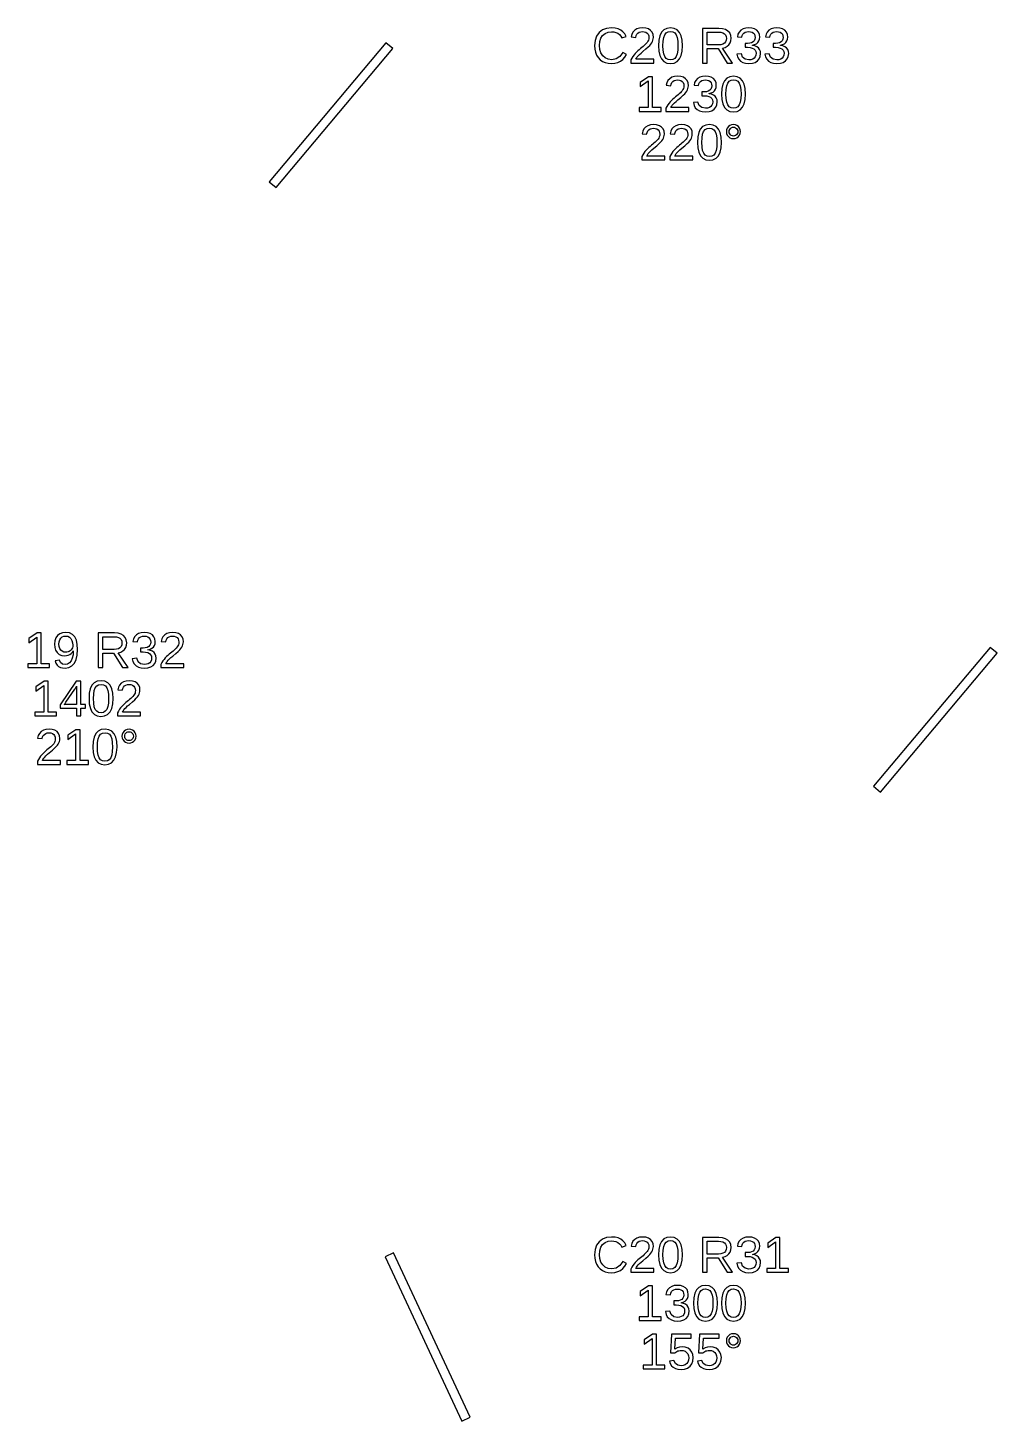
# Model space of a CAD drawing. Extents: x 206 to 2890, y 20 to 453.
# Drawn here: x 2064.2 to 2224.6, y 22.5 to 252.9 of the extents above; entities that cross this region are included whole.
import ezdxf

# ---------------------------------------------------------------- set-up
doc = ezdxf.new("R2010")
doc.units = 0
doc.layers.get('0').update_dxf_attribs({"linetype": 'CONTINUOUS'})

msp = doc.modelspace()

# ---------------------------------------------------------------- linework, layer by layer
for points in [[(2161.31, 247.093), (2161.81, 247.222), (2162.26, 247.437), (2162.66, 247.734), (2162.99, 248.109), (2163.26, 248.564), (2162.62, 248.881), (2162.15, 248.219), (2161.55, 247.821), (2160.81, 247.689), (2160.23, 247.76), (2159.73, 247.974), (2159.32, 248.33), (2159.01, 248.803), (2158.83, 249.368), (2158.77, 250.024), (2158.83, 250.685), (2159, 251.244), (2159.3, 251.703), (2159.7, 252.043), (2160.19, 252.247), (2160.78, 252.315), (2161.16, 252.286), (2161.51, 252.198), (2161.83, 252.051), (2162.09, 251.848), (2162.31, 251.593), (2162.47, 251.286), (2163.2, 251.53), (2162.97, 251.961), (2162.67, 252.315), (2162.3, 252.592), (2161.86, 252.791), (2161.35, 252.91), (2160.77, 252.95), (2159.96, 252.863), (2159.28, 252.604), (2158.72, 252.173), (2158.31, 251.589), (2158.06, 250.873), (2157.98, 250.024), (2158.02, 249.441), (2158.13, 248.913), (2158.31, 248.44), (2158.56, 248.028), (2158.89, 247.685), (2159.27, 247.41), (2159.72, 247.21), (2160.22, 247.09), (2160.77, 247.05)], [(2167.79, 247.754), (2164.8, 247.754), (2164.9, 247.946), (2165.03, 248.144), (2165.2, 248.346), (2165.4, 248.559), (2165.65, 248.789), (2165.94, 249.036), (2166.45, 249.457), (2166.83, 249.797), (2167.09, 250.057), (2167.28, 250.277), (2167.43, 250.496), (2167.55, 250.716), (2167.63, 250.936), (2167.68, 251.157), (2167.7, 251.379), (2167.65, 251.843), (2167.49, 252.23), (2167.23, 252.541), (2166.88, 252.768), (2166.43, 252.904), (2165.9, 252.95), (2165.41, 252.905), (2164.98, 252.769), (2164.61, 252.543), (2164.32, 252.24), (2164.13, 251.876), (2164.02, 251.448), (2164.77, 251.379), (2164.84, 251.663), (2164.96, 251.901), (2165.13, 252.093), (2165.35, 252.235), (2165.61, 252.319), (2165.9, 252.348), (2166.2, 252.319), (2166.46, 252.232), (2166.67, 252.087), (2166.82, 251.89), (2166.92, 251.646), (2166.95, 251.355), (2166.93, 251.13), (2166.87, 250.921), (2166.79, 250.728), (2166.67, 250.547), (2166.53, 250.37), (2166.36, 250.199), (2166.18, 250.031), (2165.99, 249.863), (2165.78, 249.695), (2165.56, 249.522), (2165.35, 249.34), (2165.13, 249.148), (2164.91, 248.943), (2164.7, 248.724), (2164.5, 248.488), (2164.31, 248.233), (2164.14, 247.953), (2163.99, 247.648), (2163.99, 247.132), (2167.79, 247.132)], [(2171.12, 247.134), (2171.62, 247.387), (2172.01, 247.807), (2172.29, 248.387), (2172.46, 249.118), (2172.52, 250), (2172.46, 250.894), (2172.3, 251.629), (2172.03, 252.205), (2171.65, 252.619), (2171.16, 252.867), (2170.54, 252.95), (2169.91, 252.868), (2169.4, 252.623), (2169.02, 252.213), (2168.75, 251.64), (2168.59, 250.902), (2168.53, 250), (2168.59, 249.114), (2168.75, 248.382), (2169.03, 247.803), (2169.42, 247.385), (2169.91, 247.134), (2170.51, 247.05)], [(2170.13, 247.711), (2169.81, 247.9), (2169.57, 248.214), (2169.41, 248.664), (2169.31, 249.259), (2169.27, 250), (2169.31, 250.759), (2169.4, 251.362), (2169.57, 251.806), (2169.81, 252.112), (2170.13, 252.295), (2170.54, 252.356), (2170.94, 252.294), (2171.25, 252.108), (2171.49, 251.798), (2171.64, 251.351), (2171.74, 250.751), (2171.77, 250), (2171.74, 249.271), (2171.64, 248.68), (2171.47, 248.226), (2171.23, 247.905), (2170.92, 247.712), (2170.52, 247.648)], [(2176.62, 249.512), (2178.4, 249.512), (2179.89, 247.132), (2180.79, 247.132), (2179.16, 249.601), (2179.57, 249.713), (2179.91, 249.896), (2180.19, 250.151), (2180.4, 250.463), (2180.52, 250.821), (2180.56, 251.225), (2180.5, 251.702), (2180.33, 252.104), (2180.03, 252.431), (2179.63, 252.672), (2179.14, 252.816), (2178.54, 252.864), (2175.84, 252.864), (2175.84, 247.132), (2176.62, 247.132)], [(2176.62, 250.126), (2176.62, 252.242), (2178.46, 252.242), (2178.85, 252.213), (2179.18, 252.125), (2179.44, 251.979), (2179.63, 251.778), (2179.74, 251.524), (2179.78, 251.217), (2179.74, 250.898), (2179.63, 250.63), (2179.44, 250.413), (2179.19, 250.254), (2178.87, 250.158), (2178.49, 250.126)], [(2184.07, 247.099), (2184.56, 247.244), (2184.94, 247.486), (2185.22, 247.816), (2185.39, 248.225), (2185.44, 248.714), (2185.4, 249.06), (2185.28, 249.363), (2185.09, 249.626), (2184.82, 249.835), (2184.48, 249.978), (2184.08, 250.057), (2184.08, 250.073), (2184.44, 250.179), (2184.74, 250.335), (2184.98, 250.539), (2185.15, 250.791), (2185.25, 251.089), (2185.29, 251.432), (2185.23, 251.875), (2185.07, 252.247), (2184.81, 252.549), (2184.45, 252.772), (2184, 252.905), (2183.47, 252.95), (2182.97, 252.906), (2182.54, 252.774), (2182.17, 252.555), (2181.89, 252.258), (2181.69, 251.892), (2181.59, 251.457), (2182.33, 251.4), (2182.39, 251.678), (2182.5, 251.911), (2182.68, 252.099), (2182.89, 252.237), (2183.16, 252.32), (2183.46, 252.348), (2183.78, 252.318), (2184.05, 252.229), (2184.26, 252.081), (2184.41, 251.882), (2184.5, 251.64), (2184.53, 251.355), (2184.5, 251.068), (2184.39, 250.826), (2184.2, 250.629), (2183.95, 250.483), (2183.64, 250.395), (2183.27, 250.366), (2182.87, 250.366), (2182.87, 249.731), (2183.28, 249.731), (2183.7, 249.702), (2184.05, 249.615), (2184.32, 249.469), (2184.52, 249.271), (2184.64, 249.028), (2184.68, 248.739), (2184.65, 248.41), (2184.54, 248.14), (2184.37, 247.929), (2184.13, 247.778), (2183.84, 247.687), (2183.5, 247.656), (2182.87, 247.769), (2182.45, 248.108), (2182.25, 248.674), (2181.49, 248.604), (2181.6, 248.134), (2181.81, 247.746), (2182.11, 247.443), (2182.49, 247.225), (2182.96, 247.094), (2183.5, 247.05)], [(2188.71, 247.099), (2189.19, 247.244), (2189.57, 247.486), (2189.85, 247.816), (2190.02, 248.225), (2190.08, 248.714), (2190.04, 249.06), (2189.92, 249.363), (2189.72, 249.626), (2189.45, 249.835), (2189.12, 249.978), (2188.72, 250.057), (2188.72, 250.073), (2189.08, 250.179), (2189.38, 250.335), (2189.61, 250.539), (2189.78, 250.791), (2189.89, 251.089), (2189.92, 251.432), (2189.87, 251.875), (2189.71, 252.247), (2189.44, 252.549), (2189.08, 252.772), (2188.63, 252.905), (2188.1, 252.95), (2187.61, 252.906), (2187.18, 252.774), (2186.81, 252.555), (2186.52, 252.258), (2186.33, 251.892), (2186.23, 251.457), (2186.96, 251.4), (2187.02, 251.678), (2187.14, 251.911), (2187.31, 252.099), (2187.53, 252.237), (2187.79, 252.32), (2188.09, 252.348), (2188.42, 252.318), (2188.69, 252.229), (2188.9, 252.081), (2189.05, 251.882), (2189.14, 251.64), (2189.17, 251.355), (2189.13, 251.068), (2189.02, 250.826), (2188.84, 250.629), (2188.58, 250.483), (2188.27, 250.395), (2187.9, 250.366), (2187.5, 250.366), (2187.5, 249.731), (2187.92, 249.731), (2188.34, 249.702), (2188.68, 249.615), (2188.96, 249.469), (2189.16, 249.271), (2189.28, 249.028), (2189.32, 248.739), (2189.28, 248.41), (2189.18, 248.14), (2189, 247.929), (2188.77, 247.778), (2188.48, 247.687), (2188.13, 247.656), (2187.5, 247.769), (2187.09, 248.108), (2186.88, 248.674), (2186.13, 248.604), (2186.24, 248.134), (2186.45, 247.746), (2186.74, 247.443), (2187.13, 247.225), (2187.59, 247.094), (2188.13, 247.05)], [(2124.57, 249.518), (2123.43, 250.482), (2104.14, 227.501), (2105.29, 226.537)], [(2168.96, 239.754), (2167.56, 239.754), (2167.56, 244.864), (2166.89, 244.864), (2165.53, 243.933), (2165.53, 243.241), (2166.83, 244.165), (2166.83, 239.754), (2165.37, 239.754), (2165.37, 239.132), (2168.96, 239.132)], [(2173.58, 239.754), (2170.59, 239.754), (2170.69, 239.946), (2170.82, 240.144), (2170.99, 240.346), (2171.19, 240.559), (2171.44, 240.789), (2171.73, 241.036), (2172.24, 241.457), (2172.62, 241.797), (2172.88, 242.057), (2173.07, 242.277), (2173.22, 242.496), (2173.34, 242.716), (2173.42, 242.936), (2173.47, 243.157), (2173.49, 243.379), (2173.44, 243.843), (2173.28, 244.23), (2173.03, 244.541), (2172.67, 244.768), (2172.23, 244.904), (2171.69, 244.95), (2171.2, 244.905), (2170.77, 244.769), (2170.4, 244.543), (2170.11, 244.24), (2169.92, 243.876), (2169.82, 243.448), (2170.57, 243.379), (2170.63, 243.663), (2170.75, 243.901), (2170.92, 244.093), (2171.14, 244.235), (2171.4, 244.319), (2171.69, 244.348), (2172, 244.319), (2172.25, 244.232), (2172.46, 244.087), (2172.62, 243.89), (2172.71, 243.646), (2172.74, 243.355), (2172.72, 243.13), (2172.67, 242.921), (2172.58, 242.728), (2172.46, 242.547), (2172.32, 242.37), (2172.16, 242.199), (2171.98, 242.031), (2171.78, 241.863), (2171.57, 241.695), (2171.36, 241.522), (2171.14, 241.34), (2170.92, 241.148), (2170.7, 240.943), (2170.49, 240.724), (2170.29, 240.488), (2170.1, 240.233), (2169.93, 239.953), (2169.78, 239.648), (2169.78, 239.132), (2173.58, 239.132)], [(2176.9, 239.099), (2177.38, 239.244), (2177.76, 239.486), (2178.04, 239.816), (2178.21, 240.225), (2178.27, 240.714), (2178.23, 241.06), (2178.11, 241.363), (2177.91, 241.626), (2177.64, 241.835), (2177.31, 241.978), (2176.91, 242.057), (2176.91, 242.073), (2177.27, 242.179), (2177.57, 242.335), (2177.8, 242.539), (2177.97, 242.791), (2178.08, 243.089), (2178.11, 243.432), (2178.06, 243.875), (2177.9, 244.247), (2177.63, 244.549), (2177.27, 244.772), (2176.82, 244.905), (2176.29, 244.95), (2175.8, 244.906), (2175.37, 244.774), (2175, 244.555), (2174.71, 244.258), (2174.52, 243.892), (2174.42, 243.457), (2175.15, 243.4), (2175.21, 243.678), (2175.33, 243.911), (2175.5, 244.099), (2175.72, 244.237), (2175.98, 244.32), (2176.28, 244.348), (2176.61, 244.318), (2176.88, 244.229), (2177.09, 244.081), (2177.24, 243.882), (2177.33, 243.64), (2177.36, 243.355), (2177.32, 243.068), (2177.21, 242.826), (2177.03, 242.629), (2176.77, 242.483), (2176.46, 242.395), (2176.09, 242.366), (2175.69, 242.366), (2175.69, 241.731), (2176.11, 241.731), (2176.53, 241.702), (2176.87, 241.615), (2177.15, 241.469), (2177.35, 241.271), (2177.47, 241.028), (2177.51, 240.739), (2177.47, 240.41), (2177.37, 240.14), (2177.19, 239.929), (2176.96, 239.778), (2176.67, 239.687), (2176.32, 239.656), (2175.69, 239.769), (2175.28, 240.108), (2175.07, 240.674), (2174.32, 240.604), (2174.43, 240.134), (2174.63, 239.746), (2174.93, 239.443), (2175.32, 239.225), (2175.78, 239.094), (2176.32, 239.05)], [(2181.55, 239.134), (2182.05, 239.387), (2182.44, 239.807), (2182.72, 240.387), (2182.89, 241.118), (2182.94, 242), (2182.89, 242.894), (2182.73, 243.629), (2182.46, 244.205), (2182.08, 244.619), (2181.58, 244.867), (2180.97, 244.95), (2180.33, 244.868), (2179.83, 244.623), (2179.44, 244.213), (2179.17, 243.64), (2179.01, 242.902), (2178.96, 242), (2179.02, 241.114), (2179.18, 240.382), (2179.46, 239.803), (2179.84, 239.385), (2180.34, 239.134), (2180.94, 239.05)], [(2180.55, 239.711), (2180.24, 239.9), (2180, 240.214), (2179.83, 240.664), (2179.73, 241.259), (2179.7, 242), (2179.73, 242.759), (2179.83, 243.362), (2180, 243.806), (2180.23, 244.112), (2180.56, 244.295), (2180.97, 244.356), (2181.36, 244.294), (2181.68, 244.108), (2181.91, 243.798), (2182.07, 243.351), (2182.17, 242.751), (2182.2, 242), (2182.17, 241.271), (2182.07, 240.68), (2181.9, 240.226), (2181.66, 239.905), (2181.34, 239.712), (2180.95, 239.648)], [(2169.6, 231.754), (2166.61, 231.754), (2166.71, 231.946), (2166.84, 232.144), (2167.01, 232.346), (2167.21, 232.559), (2167.46, 232.789), (2167.75, 233.036), (2168.26, 233.457), (2168.64, 233.797), (2168.9, 234.057), (2169.09, 234.277), (2169.24, 234.496), (2169.36, 234.716), (2169.44, 234.936), (2169.49, 235.157), (2169.51, 235.379), (2169.46, 235.843), (2169.3, 236.23), (2169.04, 236.541), (2168.69, 236.768), (2168.24, 236.904), (2167.71, 236.95), (2167.21, 236.905), (2166.78, 236.769), (2166.42, 236.543), (2166.13, 236.24), (2165.93, 235.876), (2165.83, 235.448), (2166.58, 235.379), (2166.65, 235.663), (2166.76, 235.901), (2166.94, 236.093), (2167.16, 236.235), (2167.42, 236.319), (2167.71, 236.348), (2168.01, 236.319), (2168.27, 236.232), (2168.48, 236.087), (2168.63, 235.89), (2168.72, 235.646), (2168.75, 235.355), (2168.74, 235.13), (2168.68, 234.921), (2168.59, 234.728), (2168.48, 234.547), (2168.34, 234.37), (2168.17, 234.199), (2167.99, 234.031), (2167.8, 233.863), (2167.59, 233.695), (2167.37, 233.522), (2167.16, 233.34), (2166.94, 233.148), (2166.72, 232.943), (2166.51, 232.724), (2166.31, 232.488), (2166.12, 232.233), (2165.95, 231.953), (2165.8, 231.648), (2165.8, 231.132), (2169.6, 231.132)], [(2174.23, 231.754), (2171.24, 231.754), (2171.34, 231.946), (2171.47, 232.144), (2171.64, 232.346), (2171.85, 232.559), (2172.09, 232.789), (2172.38, 233.036), (2172.89, 233.457), (2173.27, 233.797), (2173.54, 234.057), (2173.72, 234.277), (2173.87, 234.496), (2173.99, 234.716), (2174.07, 234.936), (2174.13, 235.157), (2174.14, 235.379), (2174.09, 235.843), (2173.94, 236.23), (2173.68, 236.541), (2173.32, 236.768), (2172.88, 236.904), (2172.34, 236.95), (2171.85, 236.905), (2171.42, 236.769), (2171.05, 236.543), (2170.76, 236.24), (2170.57, 235.876), (2170.47, 235.448), (2171.22, 235.379), (2171.28, 235.663), (2171.4, 235.901), (2171.57, 236.093), (2171.79, 236.235), (2172.05, 236.319), (2172.34, 236.348), (2172.65, 236.319), (2172.9, 236.232), (2173.11, 236.087), (2173.27, 235.89), (2173.36, 235.646), (2173.39, 235.355), (2173.37, 235.13), (2173.32, 234.921), (2173.23, 234.728), (2173.11, 234.547), (2172.97, 234.37), (2172.81, 234.199), (2172.63, 234.031), (2172.43, 233.863), (2172.22, 233.695), (2172.01, 233.522), (2171.79, 233.34), (2171.57, 233.148), (2171.35, 232.943), (2171.14, 232.724), (2170.94, 232.488), (2170.75, 232.233), (2170.58, 231.953), (2170.44, 231.648), (2170.44, 231.132), (2174.23, 231.132)], [(2177.56, 231.134), (2178.06, 231.387), (2178.45, 231.807), (2178.73, 232.387), (2178.9, 233.118), (2178.96, 234), (2178.91, 234.894), (2178.75, 235.629), (2178.48, 236.205), (2178.1, 236.619), (2177.6, 236.867), (2176.98, 236.95), (2176.35, 236.868), (2175.84, 236.623), (2175.46, 236.213), (2175.19, 235.64), (2175.03, 234.902), (2174.98, 234), (2175.03, 233.114), (2175.2, 232.382), (2175.47, 231.803), (2175.86, 231.385), (2176.35, 231.134), (2176.96, 231.05)], [(2176.57, 231.711), (2176.25, 231.9), (2176.02, 232.214), (2175.85, 232.664), (2175.75, 233.259), (2175.72, 234), (2175.75, 234.759), (2175.85, 235.362), (2176.01, 235.806), (2176.25, 236.112), (2176.57, 236.295), (2176.98, 236.356), (2177.38, 236.294), (2177.7, 236.108), (2177.93, 235.798), (2178.09, 235.351), (2178.18, 234.751), (2178.22, 234), (2178.18, 233.271), (2178.08, 232.68), (2177.91, 232.226), (2177.68, 231.905), (2177.36, 231.712), (2176.97, 231.648)], [(2181.25, 234.668), (2181.53, 234.781), (2181.77, 234.968), (2181.96, 235.21), (2182.08, 235.484), (2182.12, 235.79), (2182.08, 236.097), (2181.97, 236.371), (2181.78, 236.612), (2181.53, 236.8), (2181.26, 236.912), (2180.95, 236.95), (2180.64, 236.912), (2180.36, 236.798), (2180.12, 236.608), (2179.93, 236.365), (2179.82, 236.093), (2179.78, 235.79), (2179.82, 235.488), (2179.93, 235.215), (2180.13, 234.972), (2180.37, 234.783), (2180.64, 234.669), (2180.95, 234.631)], [(2180.76, 235.082), (2180.59, 235.154), (2180.44, 235.274), (2180.32, 235.427), (2180.25, 235.599), (2180.23, 235.79), (2180.25, 235.981), (2180.32, 236.154), (2180.44, 236.307), (2180.59, 236.427), (2180.76, 236.499), (2180.95, 236.523), (2181.14, 236.499), (2181.31, 236.429), (2181.46, 236.311), (2181.58, 236.159), (2181.65, 235.986), (2181.67, 235.79), (2181.65, 235.597), (2181.58, 235.424), (2181.46, 235.271), (2181.31, 235.153), (2181.14, 235.082), (2180.95, 235.058)], [(2067.8, 147.754), (2066.41, 147.754), (2066.41, 152.864), (2065.73, 152.864), (2064.37, 151.933), (2064.37, 151.241), (2065.67, 152.165), (2065.67, 147.754), (2064.21, 147.754), (2064.21, 147.132), (2067.8, 147.132)], [(2070.99, 147.138), (2071.5, 147.403), (2071.91, 147.844), (2072.21, 148.448), (2072.39, 149.205), (2072.45, 150.114), (2072.39, 150.981), (2072.23, 151.691), (2071.96, 152.242), (2071.58, 152.635), (2071.09, 152.871), (2070.51, 152.95), (2069.95, 152.893), (2069.48, 152.721), (2069.1, 152.435), (2068.82, 152.049), (2068.65, 151.578), (2068.6, 151.021), (2068.65, 150.476), (2068.8, 150.009), (2069.06, 149.618), (2069.41, 149.324), (2069.82, 149.147), (2070.3, 149.089), (2070.61, 149.113), (2070.89, 149.187), (2071.17, 149.31), (2071.4, 149.474), (2071.59, 149.67), (2071.72, 149.898), (2071.68, 149.23), (2071.56, 148.672), (2071.36, 148.226), (2071.1, 147.901), (2070.77, 147.705), (2070.38, 147.64), (2069.94, 147.72), (2069.62, 147.958), (2069.42, 148.356), (2068.72, 148.246), (2068.86, 147.865), (2069.05, 147.56), (2069.3, 147.333), (2069.6, 147.176), (2069.95, 147.082), (2070.37, 147.05)], [(2070.15, 149.707), (2069.88, 149.828), (2069.65, 150.03), (2069.48, 150.302), (2069.38, 150.633), (2069.34, 151.021), (2069.38, 151.403), (2069.48, 151.727), (2069.65, 151.996), (2069.88, 152.196), (2070.15, 152.316), (2070.48, 152.356), (2070.81, 152.309), (2071.1, 152.169), (2071.33, 151.935), (2071.51, 151.624), (2071.61, 151.253), (2071.65, 150.822), (2071.63, 150.605), (2071.58, 150.404), (2071.49, 150.22), (2071.38, 150.057), (2071.23, 149.92), (2071.06, 149.811), (2070.88, 149.731), (2070.68, 149.682), (2070.47, 149.666)], [(2076.62, 149.512), (2078.4, 149.512), (2079.89, 147.132), (2080.79, 147.132), (2079.16, 149.601), (2079.57, 149.713), (2079.91, 149.896), (2080.19, 150.151), (2080.4, 150.463), (2080.52, 150.821), (2080.56, 151.225), (2080.5, 151.702), (2080.33, 152.104), (2080.03, 152.431), (2079.63, 152.672), (2079.14, 152.816), (2078.54, 152.864), (2075.84, 152.864), (2075.84, 147.132), (2076.62, 147.132)], [(2076.62, 150.126), (2076.62, 152.242), (2078.46, 152.242), (2078.85, 152.213), (2079.18, 152.125), (2079.44, 151.979), (2079.63, 151.778), (2079.74, 151.524), (2079.78, 151.217), (2079.74, 150.898), (2079.63, 150.63), (2079.44, 150.413), (2079.19, 150.254), (2078.87, 150.158), (2078.49, 150.126)], [(2084.07, 147.099), (2084.56, 147.244), (2084.94, 147.486), (2085.22, 147.816), (2085.39, 148.225), (2085.44, 148.714), (2085.4, 149.06), (2085.28, 149.363), (2085.09, 149.626), (2084.82, 149.835), (2084.48, 149.978), (2084.08, 150.057), (2084.08, 150.073), (2084.44, 150.179), (2084.74, 150.335), (2084.98, 150.539), (2085.15, 150.791), (2085.25, 151.089), (2085.29, 151.432), (2085.23, 151.875), (2085.07, 152.247), (2084.81, 152.549), (2084.45, 152.772), (2084, 152.905), (2083.47, 152.95), (2082.97, 152.906), (2082.54, 152.774), (2082.17, 152.555), (2081.89, 152.258), (2081.69, 151.892), (2081.59, 151.457), (2082.33, 151.4), (2082.39, 151.678), (2082.5, 151.911), (2082.68, 152.099), (2082.89, 152.237), (2083.16, 152.32), (2083.46, 152.348), (2083.78, 152.318), (2084.05, 152.229), (2084.26, 152.081), (2084.41, 151.882), (2084.5, 151.64), (2084.53, 151.355), (2084.5, 151.068), (2084.39, 150.826), (2084.2, 150.629), (2083.95, 150.483), (2083.64, 150.395), (2083.27, 150.366), (2082.87, 150.366), (2082.87, 149.731), (2083.28, 149.731), (2083.7, 149.702), (2084.05, 149.615), (2084.32, 149.469), (2084.52, 149.271), (2084.64, 149.028), (2084.68, 148.739), (2084.65, 148.41), (2084.54, 148.14), (2084.37, 147.929), (2084.13, 147.778), (2083.84, 147.687), (2083.5, 147.656), (2082.87, 147.769), (2082.45, 148.108), (2082.25, 148.674), (2081.49, 148.604), (2081.6, 148.134), (2081.81, 147.746), (2082.11, 147.443), (2082.49, 147.225), (2082.96, 147.094), (2083.5, 147.05)], [(2090.03, 147.754), (2087.03, 147.754), (2087.13, 147.946), (2087.27, 148.144), (2087.43, 148.346), (2087.64, 148.559), (2087.89, 148.789), (2088.18, 149.036), (2088.68, 149.457), (2089.07, 149.797), (2089.33, 150.057), (2089.51, 150.277), (2089.67, 150.496), (2089.78, 150.716), (2089.87, 150.936), (2089.92, 151.157), (2089.94, 151.379), (2089.88, 151.843), (2089.73, 152.23), (2089.47, 152.541), (2089.12, 152.768), (2088.67, 152.904), (2088.14, 152.95), (2087.64, 152.905), (2087.21, 152.769), (2086.85, 152.543), (2086.56, 152.24), (2086.36, 151.876), (2086.26, 151.448), (2087.01, 151.379), (2087.07, 151.663), (2087.19, 151.901), (2087.37, 152.093), (2087.59, 152.235), (2087.84, 152.319), (2088.14, 152.348), (2088.44, 152.319), (2088.7, 152.232), (2088.91, 152.087), (2089.06, 151.89), (2089.15, 151.646), (2089.18, 151.355), (2089.17, 151.13), (2089.11, 150.921), (2089.02, 150.728), (2088.9, 150.547), (2088.76, 150.37), (2088.6, 150.199), (2088.42, 150.031), (2088.23, 149.863), (2088.02, 149.695), (2087.8, 149.522), (2087.58, 149.34), (2087.36, 149.148), (2087.15, 148.943), (2086.94, 148.724), (2086.74, 148.488), (2086.55, 148.233), (2086.38, 147.953), (2086.23, 147.648), (2086.23, 147.132), (2090.03, 147.132)], [(2224.57, 149.518), (2223.43, 150.482), (2204.14, 127.501), (2205.29, 126.537)], [(2068.96, 139.754), (2067.56, 139.754), (2067.56, 144.864), (2066.89, 144.864), (2065.53, 143.933), (2065.53, 143.241), (2066.83, 144.165), (2066.83, 139.754), (2065.37, 139.754), (2065.37, 139.132), (2068.96, 139.132)], [(2072.95, 140.429), (2073.76, 140.429), (2073.76, 141.007), (2072.95, 141.007), (2072.95, 144.864), (2072.18, 144.864), (2069.56, 140.999), (2069.56, 140.429), (2072.26, 140.429), (2072.26, 139.132), (2072.95, 139.132)], [(2070.23, 141.007), (2070.3, 141.089), (2070.52, 141.39), (2071.99, 143.554), (2072.03, 143.618), (2072.08, 143.708), (2072.14, 143.823), (2072.2, 143.932), (2072.24, 144.004), (2072.26, 144.038), (2072.26, 141.007)], [(2076.91, 139.134), (2077.41, 139.387), (2077.8, 139.807), (2078.08, 140.387), (2078.25, 141.118), (2078.31, 142), (2078.26, 142.894), (2078.09, 143.629), (2077.83, 144.205), (2077.45, 144.619), (2076.95, 144.867), (2076.33, 144.95), (2075.7, 144.868), (2075.19, 144.623), (2074.81, 144.213), (2074.54, 143.64), (2074.38, 142.902), (2074.33, 142), (2074.38, 141.114), (2074.55, 140.382), (2074.82, 139.803), (2075.21, 139.385), (2075.7, 139.134), (2076.31, 139.05)], [(2075.92, 139.711), (2075.6, 139.9), (2075.37, 140.214), (2075.2, 140.664), (2075.1, 141.259), (2075.07, 142), (2075.1, 142.759), (2075.2, 143.362), (2075.36, 143.806), (2075.6, 144.112), (2075.92, 144.295), (2076.33, 144.356), (2076.73, 144.294), (2077.04, 144.108), (2077.28, 143.798), (2077.44, 143.351), (2077.53, 142.751), (2077.56, 142), (2077.53, 141.271), (2077.43, 140.68), (2077.26, 140.226), (2077.02, 139.905), (2076.71, 139.712), (2076.32, 139.648)], [(2082.85, 139.754), (2079.86, 139.754), (2079.96, 139.946), (2080.09, 140.144), (2080.26, 140.346), (2080.46, 140.559), (2080.71, 140.789), (2081, 141.036), (2081.51, 141.457), (2081.89, 141.797), (2082.15, 142.057), (2082.34, 142.277), (2082.49, 142.496), (2082.61, 142.716), (2082.69, 142.936), (2082.74, 143.157), (2082.76, 143.379), (2082.71, 143.843), (2082.55, 144.23), (2082.29, 144.541), (2081.94, 144.768), (2081.5, 144.904), (2080.96, 144.95), (2080.47, 144.905), (2080.04, 144.769), (2079.67, 144.543), (2079.38, 144.24), (2079.19, 143.876), (2079.09, 143.448), (2079.83, 143.379), (2079.9, 143.663), (2080.02, 143.901), (2080.19, 144.093), (2080.41, 144.235), (2080.67, 144.319), (2080.96, 144.348), (2081.27, 144.319), (2081.52, 144.232), (2081.73, 144.087), (2081.88, 143.89), (2081.98, 143.646), (2082.01, 143.355), (2081.99, 143.13), (2081.94, 142.921), (2081.85, 142.728), (2081.73, 142.547), (2081.59, 142.37), (2081.43, 142.199), (2081.25, 142.031), (2081.05, 141.863), (2080.84, 141.695), (2080.63, 141.522), (2080.41, 141.34), (2080.19, 141.148), (2079.97, 140.943), (2079.76, 140.724), (2079.56, 140.488), (2079.37, 140.233), (2079.2, 139.953), (2079.05, 139.648), (2079.05, 139.132), (2082.85, 139.132)], [(2069.6, 131.754), (2066.61, 131.754), (2066.71, 131.946), (2066.84, 132.144), (2067.01, 132.346), (2067.21, 132.559), (2067.46, 132.789), (2067.75, 133.036), (2068.26, 133.457), (2068.64, 133.797), (2068.9, 134.057), (2069.09, 134.277), (2069.24, 134.496), (2069.36, 134.716), (2069.44, 134.936), (2069.49, 135.157), (2069.51, 135.379), (2069.46, 135.843), (2069.3, 136.23), (2069.04, 136.541), (2068.69, 136.768), (2068.24, 136.904), (2067.71, 136.95), (2067.21, 136.905), (2066.78, 136.769), (2066.42, 136.543), (2066.13, 136.24), (2065.93, 135.876), (2065.83, 135.448), (2066.58, 135.379), (2066.65, 135.663), (2066.76, 135.901), (2066.94, 136.093), (2067.16, 136.235), (2067.42, 136.319), (2067.71, 136.348), (2068.01, 136.319), (2068.27, 136.232), (2068.48, 136.087), (2068.63, 135.89), (2068.72, 135.646), (2068.75, 135.355), (2068.74, 135.13), (2068.68, 134.921), (2068.59, 134.728), (2068.48, 134.547), (2068.34, 134.37), (2068.17, 134.199), (2067.99, 134.031), (2067.8, 133.863), (2067.59, 133.695), (2067.37, 133.522), (2067.16, 133.34), (2066.94, 133.148), (2066.72, 132.943), (2066.51, 132.724), (2066.31, 132.488), (2066.12, 132.233), (2065.95, 131.953), (2065.8, 131.648), (2065.8, 131.132), (2069.6, 131.132)], [(2074.24, 131.754), (2072.85, 131.754), (2072.85, 136.864), (2072.17, 136.864), (2070.82, 135.933), (2070.82, 135.241), (2072.11, 136.165), (2072.11, 131.754), (2070.65, 131.754), (2070.65, 131.132), (2074.24, 131.132)], [(2077.56, 131.134), (2078.06, 131.387), (2078.45, 131.807), (2078.73, 132.387), (2078.9, 133.118), (2078.96, 134), (2078.91, 134.894), (2078.75, 135.629), (2078.48, 136.205), (2078.1, 136.619), (2077.6, 136.867), (2076.98, 136.95), (2076.35, 136.868), (2075.84, 136.623), (2075.46, 136.213), (2075.19, 135.64), (2075.03, 134.902), (2074.98, 134), (2075.03, 133.114), (2075.2, 132.382), (2075.47, 131.803), (2075.86, 131.385), (2076.35, 131.134), (2076.96, 131.05)], [(2076.57, 131.711), (2076.25, 131.9), (2076.02, 132.214), (2075.85, 132.664), (2075.75, 133.259), (2075.72, 134), (2075.75, 134.759), (2075.85, 135.362), (2076.01, 135.806), (2076.25, 136.112), (2076.57, 136.295), (2076.98, 136.356), (2077.38, 136.294), (2077.7, 136.108), (2077.93, 135.798), (2078.09, 135.351), (2078.18, 134.751), (2078.22, 134), (2078.18, 133.271), (2078.08, 132.68), (2077.91, 132.226), (2077.68, 131.905), (2077.36, 131.712), (2076.97, 131.648)], [(2081.25, 134.668), (2081.53, 134.781), (2081.77, 134.968), (2081.96, 135.21), (2082.08, 135.484), (2082.12, 135.79), (2082.08, 136.097), (2081.97, 136.371), (2081.78, 136.612), (2081.53, 136.8), (2081.26, 136.912), (2080.95, 136.95), (2080.64, 136.912), (2080.36, 136.798), (2080.12, 136.608), (2079.93, 136.365), (2079.82, 136.093), (2079.78, 135.79), (2079.82, 135.488), (2079.93, 135.215), (2080.13, 134.972), (2080.37, 134.783), (2080.64, 134.669), (2080.95, 134.631)], [(2080.76, 135.082), (2080.59, 135.154), (2080.44, 135.274), (2080.32, 135.427), (2080.25, 135.599), (2080.23, 135.79), (2080.25, 135.981), (2080.32, 136.154), (2080.44, 136.307), (2080.59, 136.427), (2080.76, 136.499), (2080.95, 136.523), (2081.14, 136.499), (2081.31, 136.429), (2081.46, 136.311), (2081.58, 136.159), (2081.65, 135.986), (2081.67, 135.79), (2081.65, 135.597), (2081.58, 135.424), (2081.46, 135.271), (2081.31, 135.153), (2081.14, 135.082), (2080.95, 135.058)], [(2161.31, 47.0931), (2161.81, 47.2219), (2162.26, 47.4367), (2162.66, 47.7337), (2162.99, 48.1094), (2163.26, 48.5637), (2162.62, 48.8811), (2162.15, 48.2188), (2161.55, 47.8214), (2160.81, 47.6889), (2160.23, 47.7601), (2159.73, 47.9737), (2159.32, 48.3297), (2159.01, 48.8028), (2158.83, 49.3677), (2158.77, 50.0244), (2158.83, 50.6847), (2159, 51.2441), (2159.3, 51.7027), (2159.7, 52.0429), (2160.19, 52.2471), (2160.78, 52.3151), (2161.16, 52.2857), (2161.51, 52.1976), (2161.83, 52.0506), (2162.09, 51.8481), (2162.31, 51.5932), (2162.47, 51.2857), (2163.2, 51.5298), (2162.97, 51.9607), (2162.67, 52.3146), (2162.3, 52.5918), (2161.86, 52.7907), (2161.35, 52.9101), (2160.77, 52.9498), (2159.96, 52.8635), (2159.28, 52.6045), (2158.72, 52.1727), (2158.31, 51.5886), (2158.06, 50.8725), (2157.98, 50.0244), (2158.02, 49.4415), (2158.13, 48.9132), (2158.31, 48.4396), (2158.56, 48.0278), (2158.89, 47.6847), (2159.27, 47.4102), (2159.72, 47.2102), (2160.22, 47.0902), (2160.77, 47.0502)], [(2167.79, 47.754), (2164.8, 47.754), (2164.9, 47.9464), (2165.03, 48.1437), (2165.2, 48.346), (2165.4, 48.5592), (2165.65, 48.7891), (2165.94, 49.0357), (2166.45, 49.4566), (2166.83, 49.797), (2167.09, 50.0569), (2167.28, 50.2767), (2167.43, 50.4964), (2167.55, 50.7161), (2167.63, 50.9363), (2167.68, 51.1573), (2167.7, 51.3793), (2167.65, 51.8429), (2167.49, 52.2301), (2167.23, 52.5409), (2166.88, 52.7681), (2166.43, 52.9044), (2165.9, 52.9498), (2165.41, 52.9046), (2164.98, 52.769), (2164.61, 52.5429), (2164.32, 52.2405), (2164.13, 51.8757), (2164.02, 51.4485), (2164.77, 51.3793), (2164.84, 51.663), (2164.96, 51.901), (2165.13, 52.0933), (2165.35, 52.2346), (2165.61, 52.3194), (2165.9, 52.3477), (2166.2, 52.3187), (2166.46, 52.2319), (2166.67, 52.0873), (2166.82, 51.8902), (2166.92, 51.646), (2166.95, 51.3549), (2166.93, 51.1297), (2166.87, 50.9209), (2166.79, 50.7283), (2166.67, 50.5465), (2166.53, 50.3702), (2166.36, 50.1993), (2166.18, 50.0312), (2165.99, 49.863), (2165.78, 49.6948), (2165.56, 49.5219), (2165.35, 49.3395), (2165.13, 49.1476), (2164.91, 48.9432), (2164.7, 48.7235), (2164.5, 48.4884), (2164.31, 48.2332), (2164.14, 47.9532), (2163.99, 47.6482), (2163.99, 47.1315), (2167.79, 47.1315)], [(2171.12, 47.1342), (2171.62, 47.3865), (2172.01, 47.8069), (2172.29, 48.387), (2172.46, 49.118), (2172.52, 50), (2172.46, 50.8942), (2172.3, 51.6293), (2172.03, 52.2052), (2171.65, 52.6189), (2171.16, 52.8671), (2170.54, 52.9498), (2169.91, 52.868), (2169.4, 52.6225), (2169.02, 52.2134), (2168.75, 51.6402), (2168.59, 50.9024), (2168.53, 50), (2168.59, 49.1139), (2168.75, 48.3815), (2169.03, 47.8029), (2169.42, 47.3847), (2169.91, 47.1338), (2170.51, 47.0502)], [(2170.13, 47.7111), (2169.81, 47.8996), (2169.57, 48.2138), (2169.41, 48.6636), (2169.31, 49.259), (2169.27, 50), (2169.31, 50.7595), (2169.4, 51.3617), (2169.57, 51.8065), (2169.81, 52.1116), (2170.13, 52.2947), (2170.54, 52.3558), (2170.94, 52.2938), (2171.25, 52.108), (2171.49, 51.7984), (2171.64, 51.3508), (2171.74, 50.7514), (2171.77, 50), (2171.74, 49.2712), (2171.64, 48.6799), (2171.47, 48.226), (2171.23, 47.905), (2170.92, 47.7124), (2170.52, 47.6482)], [(2176.62, 49.5117), (2178.4, 49.5117), (2179.89, 47.1315), (2180.79, 47.1315), (2179.16, 49.6012), (2179.57, 49.7129), (2179.91, 49.896), (2180.19, 50.1505), (2180.4, 50.4634), (2180.52, 50.8214), (2180.56, 51.2247), (2180.5, 51.7023), (2180.33, 52.1044), (2180.03, 52.4311), (2179.63, 52.6718), (2179.14, 52.8163), (2178.54, 52.8644), (2175.84, 52.8644), (2175.84, 47.1315), (2176.62, 47.1315)], [(2176.62, 50.1261), (2176.62, 52.2419), (2178.46, 52.2419), (2178.85, 52.2127), (2179.18, 52.1253), (2179.44, 51.9795), (2179.63, 51.7781), (2179.74, 51.5238), (2179.78, 51.2166), (2179.74, 50.8976), (2179.63, 50.6298), (2179.44, 50.413), (2179.19, 50.2536), (2178.87, 50.158), (2178.49, 50.1261)], [(2184.07, 47.0985), (2184.56, 47.2437), (2184.94, 47.4855), (2185.22, 47.8155), (2185.39, 48.2251), (2185.44, 48.7143), (2185.4, 49.0597), (2185.28, 49.3635), (2185.09, 49.6257), (2184.82, 49.8345), (2184.48, 49.9783), (2184.08, 50.0569), (2184.08, 50.0732), (2184.44, 50.1792), (2184.74, 50.3345), (2184.98, 50.5391), (2185.15, 50.7911), (2185.25, 51.0888), (2185.29, 51.4322), (2185.23, 51.8746), (2185.07, 52.2468), (2184.81, 52.549), (2184.45, 52.7717), (2184, 52.9053), (2183.47, 52.9498), (2182.97, 52.906), (2182.54, 52.7744), (2182.17, 52.5552), (2181.89, 52.2577), (2181.69, 51.8915), (2181.59, 51.4566), (2182.33, 51.3996), (2182.39, 51.6781), (2182.5, 51.9114), (2182.68, 52.0995), (2182.89, 52.2374), (2183.16, 52.3201), (2183.46, 52.3477), (2183.78, 52.3181), (2184.05, 52.2292), (2184.26, 52.0812), (2184.41, 51.882), (2184.5, 51.6399), (2184.53, 51.3549), (2184.5, 51.068), (2184.39, 50.826), (2184.2, 50.6286), (2183.95, 50.4828), (2183.64, 50.3953), (2183.27, 50.3662), (2182.87, 50.3662), (2182.87, 49.7314), (2183.28, 49.7314), (2183.7, 49.7023), (2184.05, 49.6148), (2184.32, 49.469), (2184.52, 49.2712), (2184.64, 49.0278), (2184.68, 48.7387), (2184.65, 48.41), (2184.54, 48.1401), (2184.37, 47.929), (2184.13, 47.7775), (2183.84, 47.6867), (2183.5, 47.6564), (2182.87, 47.7694), (2182.45, 48.1085), (2182.25, 48.6736), (2181.49, 48.6044), (2181.6, 48.1336), (2181.81, 47.7464), (2182.11, 47.4428), (2182.49, 47.2247), (2182.96, 47.0938), (2183.5, 47.0502)], [(2190.04, 47.754), (2188.64, 47.754), (2188.64, 52.8644), (2187.97, 52.8644), (2186.61, 51.9327), (2186.61, 51.241), (2187.91, 52.1646), (2187.91, 47.754), (2186.45, 47.754), (2186.45, 47.1315), (2190.04, 47.1315)], [(2137.36, 23.1277), (2124.68, 50.317), (2123.32, 49.683), (2136, 22.4938)], [(2168.96, 39.754), (2167.56, 39.754), (2167.56, 44.8644), (2166.89, 44.8644), (2165.53, 43.9327), (2165.53, 43.241), (2166.83, 44.1646), (2166.83, 39.754), (2165.37, 39.754), (2165.37, 39.1315), (2168.96, 39.1315)], [(2172.26, 39.0985), (2172.74, 39.2437), (2173.13, 39.4855), (2173.41, 39.8155), (2173.58, 40.2251), (2173.63, 40.7143), (2173.59, 41.0597), (2173.47, 41.3635), (2173.28, 41.6257), (2173.01, 41.8345), (2172.67, 41.9783), (2172.27, 42.0569), (2172.27, 42.0732), (2172.63, 42.1792), (2172.93, 42.3345), (2173.17, 42.5391), (2173.34, 42.7911), (2173.44, 43.0888), (2173.47, 43.4322), (2173.42, 43.8746), (2173.26, 44.2468), (2173, 44.549), (2172.64, 44.7717), (2172.19, 44.9053), (2171.66, 44.9498), (2171.16, 44.906), (2170.73, 44.7744), (2170.36, 44.5552), (2170.08, 44.2577), (2169.88, 43.8915), (2169.78, 43.4566), (2170.52, 43.3996), (2170.58, 43.6781), (2170.69, 43.9114), (2170.86, 44.0995), (2171.08, 44.2374), (2171.35, 44.3201), (2171.65, 44.3477), (2171.97, 44.3181), (2172.24, 44.2292), (2172.45, 44.0812), (2172.6, 43.882), (2172.69, 43.6399), (2172.72, 43.3549), (2172.69, 43.068), (2172.57, 42.826), (2172.39, 42.6286), (2172.14, 42.4828), (2171.83, 42.3953), (2171.46, 42.3662), (2171.06, 42.3662), (2171.06, 41.7314), (2171.47, 41.7314), (2171.89, 41.7023), (2172.24, 41.6148), (2172.51, 41.469), (2172.71, 41.2712), (2172.83, 41.0278), (2172.87, 40.7387), (2172.84, 40.41), (2172.73, 40.1401), (2172.56, 39.929), (2172.32, 39.7775), (2172.03, 39.6867), (2171.69, 39.6564), (2171.06, 39.7694), (2170.64, 40.1085), (2170.44, 40.6736), (2169.68, 40.6044), (2169.79, 40.1336), (2170, 39.7464), (2170.3, 39.4428), (2170.68, 39.2247), (2171.15, 39.0938), (2171.69, 39.0502)], [(2176.91, 39.1342), (2177.41, 39.3865), (2177.8, 39.8069), (2178.08, 40.387), (2178.25, 41.118), (2178.31, 42), (2178.26, 42.8942), (2178.09, 43.6293), (2177.83, 44.2052), (2177.45, 44.6189), (2176.95, 44.8671), (2176.33, 44.9498), (2175.7, 44.868), (2175.19, 44.6225), (2174.81, 44.2134), (2174.54, 43.6402), (2174.38, 42.9024), (2174.33, 42), (2174.38, 41.1139), (2174.55, 40.3815), (2174.82, 39.8029), (2175.21, 39.3847), (2175.7, 39.1338), (2176.31, 39.0502)], [(2175.92, 39.7111), (2175.6, 39.8996), (2175.37, 40.2138), (2175.2, 40.6636), (2175.1, 41.259), (2175.07, 42), (2175.1, 42.7595), (2175.2, 43.3617), (2175.36, 43.8065), (2175.6, 44.1116), (2175.92, 44.2947), (2176.33, 44.3558), (2176.73, 44.2938), (2177.04, 44.108), (2177.28, 43.7984), (2177.44, 43.3508), (2177.53, 42.7514), (2177.56, 42), (2177.53, 41.2712), (2177.43, 40.6799), (2177.26, 40.226), (2177.02, 39.905), (2176.71, 39.7124), (2176.32, 39.6482)], [(2181.55, 39.1342), (2182.05, 39.3865), (2182.44, 39.8069), (2182.72, 40.387), (2182.89, 41.118), (2182.94, 42), (2182.89, 42.8942), (2182.73, 43.6293), (2182.46, 44.2052), (2182.08, 44.6189), (2181.58, 44.8671), (2180.97, 44.9498), (2180.33, 44.868), (2179.83, 44.6225), (2179.44, 44.2134), (2179.17, 43.6402), (2179.01, 42.9024), (2178.96, 42), (2179.02, 41.1139), (2179.18, 40.3815), (2179.46, 39.8029), (2179.84, 39.3847), (2180.34, 39.1338), (2180.94, 39.0502)], [(2180.55, 39.7111), (2180.24, 39.8996), (2180, 40.2138), (2179.83, 40.6636), (2179.73, 41.259), (2179.7, 42), (2179.73, 42.7595), (2179.83, 43.3617), (2180, 43.8065), (2180.23, 44.1116), (2180.56, 44.2947), (2180.97, 44.3558), (2181.36, 44.2938), (2181.68, 44.108), (2181.91, 43.7984), (2182.07, 43.3508), (2182.17, 42.7514), (2182.2, 42), (2182.17, 41.2712), (2182.07, 40.6799), (2181.9, 40.226), (2181.66, 39.905), (2181.34, 39.7124), (2180.95, 39.6482)], [(2181.25, 34.6682), (2181.53, 34.7807), (2181.77, 34.9683), (2181.96, 35.2098), (2182.08, 35.4837), (2182.12, 35.7902), (2182.08, 36.0967), (2181.97, 36.3707), (2181.78, 36.6121), (2181.53, 36.7997), (2181.26, 36.9123), (2180.95, 36.9498), (2180.64, 36.9119), (2180.36, 36.7979), (2180.12, 36.608), (2179.93, 36.3653), (2179.82, 36.0927), (2179.78, 35.7902), (2179.82, 35.4878), (2179.93, 35.2152), (2180.13, 34.9724), (2180.37, 34.7826), (2180.64, 34.6686), (2180.95, 34.6307)], [(2169.61, 31.754), (2168.21, 31.754), (2168.21, 36.8644), (2167.54, 36.8644), (2166.18, 35.9327), (2166.18, 35.241), (2167.48, 36.1646), (2167.48, 31.754), (2166.02, 31.754), (2166.02, 31.1315), (2169.61, 31.1315)], [(2172.86, 31.108), (2173.36, 31.2816), (2173.76, 31.571), (2174.06, 31.9611), (2174.24, 32.4371), (2174.3, 32.9991), (2174.25, 33.4973), (2174.08, 33.9285), (2173.8, 34.2929), (2173.43, 34.5687), (2172.98, 34.7341), (2172.45, 34.7893), (2172, 34.7486), (2171.61, 34.6266), (2171.27, 34.4231), (2171.38, 36.2419), (2173.97, 36.2419), (2173.97, 36.8644), (2170.71, 36.8644), (2170.52, 33.7803), (2171.23, 33.7803), (2171.4, 33.915), (2171.57, 34.0208), (2171.75, 34.0976), (2171.92, 34.1496), (2172.11, 34.1808), (2172.3, 34.1912), (2172.65, 34.1541), (2172.95, 34.0429), (2173.2, 33.8576), (2173.39, 33.6121), (2173.5, 33.3205), (2173.54, 32.9828), (2173.5, 32.5974), (2173.39, 32.2712), (2173.21, 32.0042), (2172.96, 31.8065), (2172.65, 31.6878), (2172.28, 31.6482), (2171.72, 31.7427), (2171.33, 32.0262), (2171.09, 32.4986), (2170.35, 32.4132), (2170.48, 32.0059), (2170.68, 31.6682), (2170.97, 31.4001), (2171.34, 31.2057), (2171.77, 31.089), (2172.27, 31.0502)], [(2177.49, 31.108), (2177.99, 31.2816), (2178.4, 31.571), (2178.7, 31.9611), (2178.88, 32.4371), (2178.94, 32.9991), (2178.88, 33.4973), (2178.71, 33.9285), (2178.43, 34.2929), (2178.06, 34.5687), (2177.61, 34.7341), (2177.08, 34.7893), (2176.64, 34.7486), (2176.24, 34.6266), (2175.9, 34.4231), (2176.01, 36.2419), (2178.6, 36.2419), (2178.6, 36.8644), (2175.34, 36.8644), (2175.15, 33.7803), (2175.87, 33.7803), (2176.04, 33.915), (2176.21, 34.0208), (2176.38, 34.0976), (2176.56, 34.1496), (2176.74, 34.1808), (2176.93, 34.1912), (2177.29, 34.1541), (2177.59, 34.0429), (2177.84, 33.8576), (2178.03, 33.6121), (2178.14, 33.3205), (2178.17, 32.9828), (2178.14, 32.5974), (2178.03, 32.2712), (2177.84, 32.0042), (2177.59, 31.8065), (2177.28, 31.6878), (2176.92, 31.6482), (2176.36, 31.7427), (2175.96, 32.0262), (2175.73, 32.4986), (2174.98, 32.4132), (2175.11, 32.0059), (2175.32, 31.6682), (2175.61, 31.4001), (2175.97, 31.2057), (2176.4, 31.089), (2176.9, 31.0502)], [(2180.76, 35.0818), (2180.59, 35.1537), (2180.44, 35.2735), (2180.32, 35.4268), (2180.25, 35.599), (2180.23, 35.7902), (2180.25, 35.9814), (2180.32, 36.1537), (2180.44, 36.3069), (2180.59, 36.4268), (2180.76, 36.4987), (2180.95, 36.5226), (2181.14, 36.4991), (2181.31, 36.4286), (2181.46, 36.311), (2181.58, 36.1591), (2181.65, 35.9855), (2181.67, 35.7902), (2181.65, 35.597), (2181.58, 35.424), (2181.46, 35.2715), (2181.31, 35.1528), (2181.14, 35.0816), (2180.95, 35.0579)]]:
    msp.add_lwpolyline(points, close=True)

doc.saveas('drawing.dxf')
